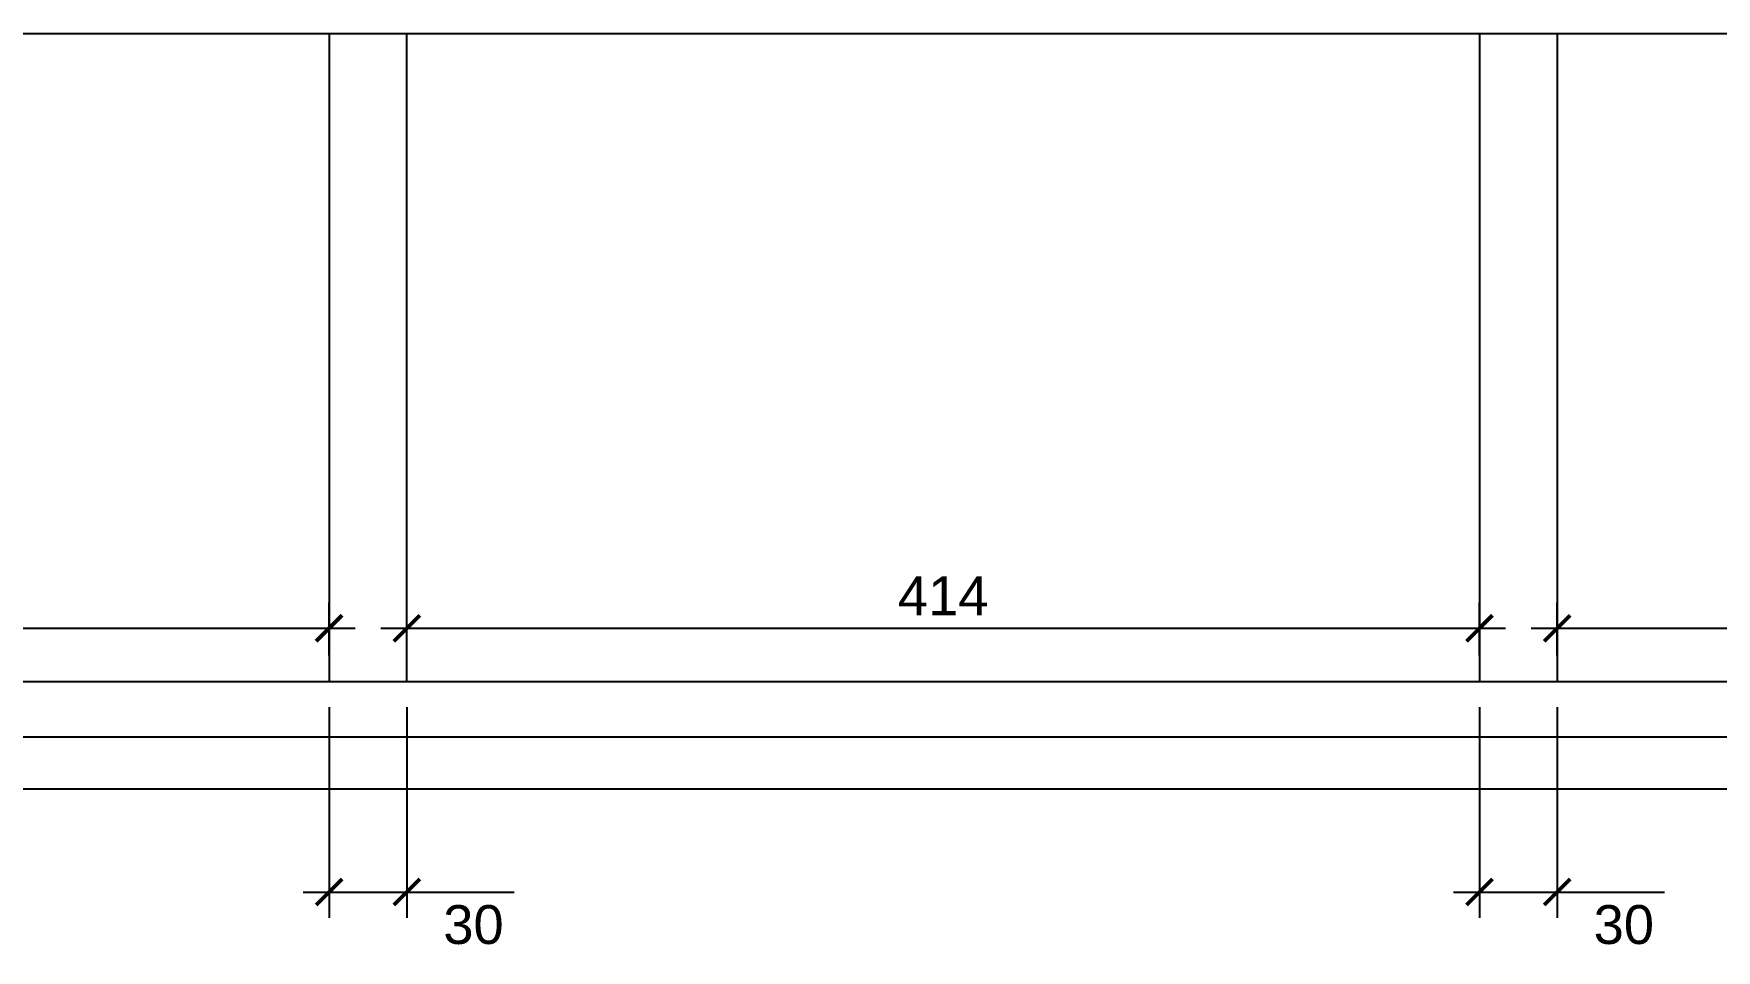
# Model space of a CAD drawing. Header units: centimetres. Extents: x -3096 to 17897, y -3131 to 15798.
# Drawn here: x 12773 to 13422, y 850 to 1204 of the extents above; entities that cross this region are included whole.
import ezdxf

# ---------------------------------------------------------------- set-up
doc = ezdxf.new("R2010")
doc.units = ezdxf.units.CM
doc.layers.add('A-ANNO SYMB', color=3, linetype='Continuous', lineweight=13)
doc.styles.get("Standard").update_dxf_attribs({"font": 'Arial.ttf'})
doc.dimstyles.new('1_100', dxfattribs={"dimtxt": 15, "dimasz": 10, "dimexe": 10, "dimexo": 10, "dimgap": 5, "dimtad": 2, "dimdec": 0, "dimtxsty": 'Standard', "dimblk": 'ARCHTICK', "dimcen": 2.5, "dimdle": 10, "dimadec": 0, "dimazin": 0, "dimtfac": 1, "dimtdec": 0, "dimtmove": 0, "dimatfit": 3, "dimldrblk": 'ARCHTICK', "dimfxl": 1, "dimarcsym": 0})

# ---------------------------------------------------------------- blocks, each defined once
blk = doc.blocks.new('_ArchTick')
at = {"color": 0, "linetype": 'ByBlock', "const_width": 0.15}
blk.add_lwpolyline([(-0.5, -0.5), (0.5, 0.5)], dxfattribs=at)
blk = doc.blocks.new('*D47')
at = {"layer": 'A-ANNO SYMB', "color": 0, "lineweight": -2, "transparency": 16777216}
for p, q in [((12473.33, 963.86), (12473.33, 984.33)), ((12886.83, 963.86), (12886.83, 984.33)), ((12463.33, 974.33), (12896.83, 974.33))]:
    blk.add_line(p, q, dxfattribs=at)
at = {"layer": 'Defpoints', "color": 0, "transparency": 16777216}
for p in [(12886.83, 974.33), (12473.33, 953.86), (12886.83, 953.86)]:
    blk.add_point(p, dxfattribs=at)
at = {"layer": 'A-ANNO SYMB', "color": 0, "lineweight": -2, "transparency": 16777216, "xscale": 10, "yscale": 10, "zscale": 10, "rotation": 180}
blk.add_blockref('_ArchTick', (12473.33, 974.33), dxfattribs=at)
at = {"layer": 'A-ANNO SYMB', "color": 0, "lineweight": -2, "transparency": 16777216, "xscale": 10, "yscale": 10, "zscale": 10}
blk.add_blockref('_ArchTick', (12886.83, 974.33), dxfattribs=at)
at = {"layer": 'A-ANNO SYMB', "color": 0, "transparency": 16777216, "insert": (12680.08, 986.86), "char_height": 15, "attachment_point": 5}
blk.add_mtext('414', dxfattribs=at)
blk = doc.blocks.new('*D48')
at = {"layer": 'A-ANNO SYMB', "color": 0, "lineweight": -2, "transparency": 16777216}
for p, q in [((12916.83, 963.86), (12916.83, 984.33)), ((13330.83, 963.86), (13330.83, 984.33)), ((12906.83, 974.33), (13340.83, 974.33))]:
    blk.add_line(p, q, dxfattribs=at)
at = {"layer": 'Defpoints', "color": 0, "transparency": 16777216}
for p in [(13330.83, 974.33), (12916.83, 953.86), (13330.83, 953.86)]:
    blk.add_point(p, dxfattribs=at)
at = {"layer": 'A-ANNO SYMB', "color": 0, "lineweight": -2, "transparency": 16777216, "xscale": 10, "yscale": 10, "zscale": 10, "rotation": 180}
blk.add_blockref('_ArchTick', (12916.83, 974.33), dxfattribs=at)
at = {"layer": 'A-ANNO SYMB', "color": 0, "lineweight": -2, "transparency": 16777216, "xscale": 10, "yscale": 10, "zscale": 10}
blk.add_blockref('_ArchTick', (13330.83, 974.33), dxfattribs=at)
at = {"layer": 'A-ANNO SYMB', "color": 0, "transparency": 16777216, "insert": (13123.83, 986.86), "char_height": 15, "attachment_point": 5}
blk.add_mtext('414', dxfattribs=at)
blk = doc.blocks.new('*D49')
at = {"layer": 'A-ANNO SYMB', "color": 0, "lineweight": -2, "transparency": 16777216}
for p, q in [((13360.83, 963.86), (13360.83, 984.33)), ((13774.83, 963.86), (13774.83, 984.33)), ((13350.83, 974.33), (13784.83, 974.33))]:
    blk.add_line(p, q, dxfattribs=at)
at = {"layer": 'Defpoints', "color": 0, "transparency": 16777216}
for p in [(13774.83, 974.33), (13360.83, 953.86), (13774.83, 953.86)]:
    blk.add_point(p, dxfattribs=at)
at = {"layer": 'A-ANNO SYMB', "color": 0, "lineweight": -2, "transparency": 16777216, "xscale": 10, "yscale": 10, "zscale": 10, "rotation": 180}
blk.add_blockref('_ArchTick', (13360.83, 974.33), dxfattribs=at)
at = {"layer": 'A-ANNO SYMB', "color": 0, "lineweight": -2, "transparency": 16777216, "xscale": 10, "yscale": 10, "zscale": 10}
blk.add_blockref('_ArchTick', (13774.83, 974.33), dxfattribs=at)
at = {"layer": 'A-ANNO SYMB', "color": 0, "transparency": 16777216, "insert": (13567.83, 986.86), "char_height": 15, "attachment_point": 5}
blk.add_mtext('414', dxfattribs=at)
blk = doc.blocks.new('*D60')
at = {"layer": 'A-ANNO SYMB', "color": 0, "lineweight": -2, "transparency": 16777216}
for p, q in [((12886.83, 943.86), (12886.83, 862.55)), ((12916.83, 943.86), (12916.83, 862.55)), ((12876.83, 872.55), (12916.83, 872.55)), ((12916.83, 872.55), (12958.26, 872.55))]:
    blk.add_line(p, q, dxfattribs=at)
at = {"layer": 'Defpoints', "color": 0, "transparency": 16777216}
for p in [(12886.83, 953.86), (12916.83, 953.86), (12916.83, 872.55)]:
    blk.add_point(p, dxfattribs=at)
at = {"layer": 'A-ANNO SYMB', "color": 0, "lineweight": -2, "transparency": 16777216, "xscale": 10, "yscale": 10, "zscale": 10, "rotation": 180}
blk.add_blockref('_ArchTick', (12886.83, 872.55), dxfattribs=at)
at = {"layer": 'A-ANNO SYMB', "color": 0, "lineweight": -2, "transparency": 16777216, "xscale": 10, "yscale": 10, "zscale": 10}
blk.add_blockref('_ArchTick', (12916.83, 872.55), dxfattribs=at)
at = {"layer": 'A-ANNO SYMB', "color": 0, "transparency": 16777216, "insert": (12942.55, 859.89), "char_height": 15, "attachment_point": 5}
blk.add_mtext('30', dxfattribs=at)
blk = doc.blocks.new('*D61')
at = {"layer": 'A-ANNO SYMB', "color": 0, "lineweight": -2, "transparency": 16777216}
for p, q in [((13330.83, 943.86), (13330.83, 862.55)), ((13360.83, 943.86), (13360.83, 862.55)), ((13320.83, 872.55), (13360.83, 872.55)), ((13360.83, 872.55), (13402.26, 872.55))]:
    blk.add_line(p, q, dxfattribs=at)
at = {"layer": 'Defpoints', "color": 0, "transparency": 16777216}
for p in [(13330.83, 953.86), (13360.83, 953.86), (13360.83, 872.55)]:
    blk.add_point(p, dxfattribs=at)
at = {"layer": 'A-ANNO SYMB', "color": 0, "lineweight": -2, "transparency": 16777216, "xscale": 10, "yscale": 10, "zscale": 10, "rotation": 180}
blk.add_blockref('_ArchTick', (13330.83, 872.55), dxfattribs=at)
at = {"layer": 'A-ANNO SYMB', "color": 0, "lineweight": -2, "transparency": 16777216, "xscale": 10, "yscale": 10, "zscale": 10}
blk.add_blockref('_ArchTick', (13360.83, 872.55), dxfattribs=at)
at = {"layer": 'A-ANNO SYMB', "color": 0, "transparency": 16777216, "insert": (13386.55, 859.89), "char_height": 15, "attachment_point": 5}
blk.add_mtext('30', dxfattribs=at)

msp = doc.modelspace()

# ---------------------------------------------------------------- linework, layer by layer
for p, q in [((12323.33, 1203.81), (13773.33, 1203.81)), ((12886.83, 1203.81), (12886.83, 953.81)), ((12916.83, 953.81), (12916.83, 1203.81)), ((13330.83, 1203.81), (13330.83, 953.81)), ((13360.83, 1203.81), (13360.83, 953.81)), ((12443.33, 953.81), (13799.82, 953.81)), ((12473.33, 932.39), (13773.33, 932.39)), ((12123.33, 912.39), (14123.33, 912.39))]:
    msp.add_line(p, q)

# ---------------------------------------------------------------- dimensions: what is measured, and where the dimension line sits
at = {"layer": 'A-ANNO SYMB'}
for base, p1, p2, picture, middle in [((12886.83382292, 974.3251223), (12473.33382292, 953.8637507), (12886.83382292, 953.8637507), '*D47', (12680.08382292, 986.85581807)), ((13330.83, 974.33), (12916.83, 953.86), (13330.83, 953.86), '*D48', (13123.83, 986.86)), ((13774.83, 974.33), (13360.83, 953.86), (13774.83, 953.86), '*D49', (13567.83, 986.86)), ((12916.83, 872.55), (12886.83, 953.86), (12916.83, 953.86), '*D60', (12942.55, 859.89)), ((13360.83, 872.55), (13330.83, 953.86), (13360.83, 953.86), '*D61', (13386.55, 859.89))]:
    dim = msp.add_linear_dim(base=base, p1=p1, p2=p2, dimstyle='1_100', dxfattribs=at)
    dim.commit()
    dim.dimension.update_dxf_attribs({"geometry": picture, "text_midpoint": middle})

doc.saveas('drawing.dxf')
